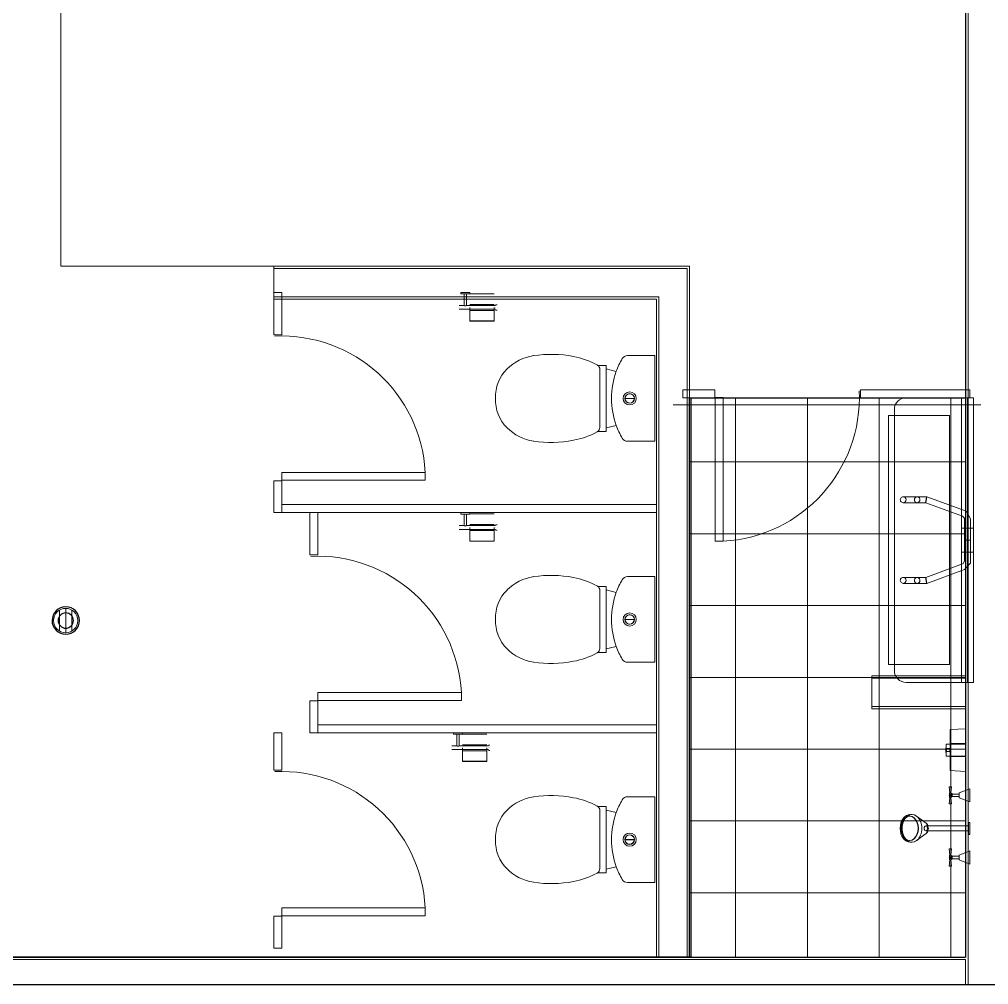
# Model space of a CAD drawing. Header units: millimetres. Extents: x -637480 to 299894, y -125373 to 39000.
# Drawn here: x 265106 to 269158, y 0 to 4034 of the extents above; entities that cross this region are included whole.
import ezdxf

# ---------------------------------------------------------------- set-up
doc = ezdxf.new("R2010")
doc.units = ezdxf.units.MM
doc.linetypes.add('Xref building Toll$0$Grid Line', pattern=[22.225, 12.7, -3.175, 3.175, -3.175])
for name, color, linetype, lineweight in [('AM_BOR', 4, 'Continuous', 25), ('Xref building Toll$0$A-AREA', 32, 'Continuous', 18), ('Xref building Toll$0$A-FLOR', 192, 'Continuous', 25), ('Xref building Toll$0$A-FLOR-PATT', 8, 'Continuous', 18), ('Xref building Toll$0$A-GENM', 13, 'Continuous', 9), ('Xref building Toll$0$A-WALL', 113, 'Continuous', 9), ('Xref building Toll$0$P-SANR-FIXT', 6, 'Continuous', 9), ('Xref building Toll$0$Q-SPCQ', 91, 'Continuous', 9), ('Xref building Toll$0$Q-SPCQ-HDLN', 91, 'Continuous', 9)]:
    doc.layers.add(name, color=color, linetype=linetype, lineweight=lineweight)
doc.layers.add('Xref building Toll$0$S-GRID', color=8, linetype='Continuous')

# ---------------------------------------------------------------- blocks, each defined once
blk = doc.blocks.new('Xref building Toll$0$Toll Grids')
at = {"layer": 'Xref building Toll$0$S-GRID', "linetype": 'Xref building Toll$0$Grid Line'}
blk.add_line((-9195.8, 0), (280997.7, 0), dxfattribs=at)
blk = doc.blocks.new('Xref building Toll$0$TPT - Toilet Partition 02 - Standard-932671-MASTER GROUND FLOOR')
at = {"layer": 'Xref building Toll$0$A-GENM'}
for p, q in [((66.5, -236), (-66.5, -236)), ((-66.5, -236), (-66.5, -269)), ((-66.5, -236), (-66.5, -236)), ((66.5, -269), (66.5, -236)), ((66.5, -236), (66.5, -236)), ((853.5, -236), (676.5, -236)), ((676.5, -236), (676.5, -269)), ((676.5, -236), (676.5, -236)), ((853.5, -269), (853.5, -236)), ((853.5, -236), (853.5, -236)), ((-33.5, -269), (-66.5, -269)), ((-66.5, -269), (-66.5, -1835.9)), ((-66.5, -269), (-66.5, -269)), ((-66.5, -269), (66.5, -269)), ((-66.5, -269), (-66.5, -269)), ((-33.5, -1835.9), (-33.5, -269)), ((-33.5, -269), (-33.5, -269)), ((66.5, -269), (66.5, -269)), ((676.5, -269), (853.5, -269)), ((676.5, -269), (676.5, -269)), ((853.5, -269), (853.5, -269)), ((-66.5, -1835.9), (-33.5, -1835.9)), ((-66.5, -1835.9), (-66.5, -1835.9)), ((-33.5, -1835.9), (-33.5, -1835.9))]:
    blk.add_line(p, q, dxfattribs=at)
blk = doc.blocks.new('Xref building Toll$0$Doors - Doors-744022-MASTER GROUND FLOOR')
at = {"layer": 'Xref building Toll$0$Q-SPCQ'}
for p, q in [((1.9, 1468.9), (34.9, 1468.9)), ((1.9, 868.8), (1.9, 1468.9)), ((34.9, 1468.9), (34.9, 868.8)), ((34.9, 868.8), (1.9, 868.8))]:
    blk.add_line(p, q, dxfattribs=at)
at = {"layer": 'Xref building Toll$0$Q-SPCQ-HDLN'}
blk.add_arc((2.4, 1470.4), 602.4, 273.096, 2.588, dxfattribs=at)
blk = doc.blocks.new('Xref building Toll$0$TPT - Toilet Partition 02 - Standard-2166015-MASTER GROUND FLOOR')
at = {"layer": 'Xref building Toll$0$A-GENM'}
for p, q in [((66.5, -236), (-66.5, -236)), ((-66.5, -236), (-66.5, -269)), ((-66.5, -236), (-66.5, -236)), ((66.5, -269), (66.5, -236)), ((66.5, -236), (66.5, -236)), ((853.8, -236), (676.5, -236)), ((676.5, -236), (676.5, -269)), ((676.5, -236), (676.5, -236)), ((853.8, -269), (853.8, -236)), ((853.8, -236), (853.8, -236)), ((-33.5, -269), (-66.5, -269)), ((-66.5, -269), (-66.5, -1685)), ((-66.5, -269), (-66.5, -269)), ((-66.5, -269), (66.5, -269)), ((-66.5, -269), (-66.5, -269)), ((-33.5, -1685), (-33.5, -269)), ((-33.5, -269), (-33.5, -269)), ((66.5, -269), (66.5, -269)), ((676.5, -269), (853.8, -269)), ((676.5, -269), (676.5, -269)), ((853.8, -269), (853.8, -269)), ((-66.5, -1685), (-33.5, -1685)), ((-66.5, -1685), (-66.5, -1685)), ((-33.5, -1685), (-33.5, -1685))]:
    blk.add_line(p, q, dxfattribs=at)
blk = doc.blocks.new('Xref building Toll$0$TOI_Suite - Standard-704793-MASTER GROUND FLOOR')
at = {"layer": 'Xref building Toll$0$P-SANR-FIXT'}
for p, q in [((176.8, 0), (-177.5, 0)), ((-179.5, -2), (-179.5, -113.9)), ((178.8, -113.9), (178.8, -2.4)), ((-0.7, -85.8), (-0.7, -105)), ((-0.7, -105), (-0.7, -124.5)), ((0, -105), (0, -85.6)), ((0, -124.1), (0, -105)), ((-113.6, -161.2), (-123.9, -203.2)), ((123.1, -203.2), (112.9, -161.2)), ((-123.9, -203.2), (-138.5, -203.2)), ((-138.5, -203.2), (-138.5, -237.9)), ((-123.9, -203.2), (123.1, -203.2)), ((121.5, -230.1), (-122.7, -230.1)), ((138.3, -203.2), (123.1, -203.2)), ((138.3, -239.2), (138.3, -203.2))]:
    blk.add_line(p, q, dxfattribs=at)
for radius in [27.5, 20]:
    blk.add_circle((-0.4, -105), radius, dxfattribs=at)
for centre, radius, start, end in [((-177.5, -2), 1.98, 89.7414, 180.6225), ((176.8, -2), 1.98, 346.8035, 90.2586), ((-153.5, -113.9), 26, 180, 239.7391), ((-0.4, -105), 19.5, 88.909, 268.8454), ((-0.4, -105), 19.5, 268.8454, 360), ((-0.4, -105), 19.5, 360, 88.909), ((152.8, -113.9), 26, 300.2458, 360), ((-0.4, 148.7), 330, 239.7391, 249.9237), ((-0.4, 148.7), 330, 249.9237, 270.0007), ((-0.4, 148.7), 330, 270.0007, 290.0757), ((-0.4, 148.7), 330, 290.0757, 300.2458), ((165, -405.6), 347, 151.8304, 169.1287), ((-102.6, -262.3), 43.4, 145.7143, 151.8304), ((-122.7, -250.1), 20, 90, 142.1539), ((121.5, -250.1), 20, 33.0608, 90), ((23.6, -304), 131.8, 28.1696, 29.4515), ((-166.1, -405.6), 347, 10.8713, 28.1696), ((309.4, -433.3), 494, 169.1287, 188.5283), ((-310.5, -433.3), 494, 351.4717, 10.8713), ((19.2, -476.8), 200.6, 188.5283, 224.6841), ((-20.4, -476.8), 200.6, 315.3159, 351.4717), ((-7.8, -503.6), 162.6, 224.6841, 272.5413), ((6.6, -503.6), 162.6, 267.4587, 315.3159)]:
    blk.add_arc(centre, radius, start, end, dxfattribs=at)
blk = doc.blocks.new('Xref building Toll$0$TPT - Toilet Partition 02 - Standard-932670-MASTER GROUND FLOOR')
at = {"layer": 'Xref building Toll$0$A-GENM'}
for p, q in [((66.5, -236), (-66.5, -236)), ((-66.5, -236), (-66.5, -269)), ((-66.5, -236), (-66.5, -236)), ((66.5, -269), (66.5, -236)), ((66.5, -236), (66.5, -236)), ((833.1, -236), (676.5, -236)), ((676.5, -236), (676.5, -269)), ((676.5, -236), (676.5, -236)), ((833.1, -269), (833.1, -236)), ((833.1, -236), (833.1, -236)), ((-66.5, -269), (66.5, -269)), ((-66.5, -269), (-66.5, -269)), ((66.5, -269), (66.5, -269)), ((676.5, -269), (833.1, -269)), ((676.5, -269), (676.5, -269)), ((833.1, -269), (833.1, -269))]:
    blk.add_line(p, q, dxfattribs=at)
blk = doc.blocks.new('Xref building Toll$0$TPT - Toilet Partition 02 - Standard-932682-MASTER GROUND FLOOR')
at = {"layer": 'Xref building Toll$0$A-GENM'}
for p, q in [((66.5, -236), (-66.5, -236)), ((-66.5, -236), (-66.5, -269)), ((-66.5, -236), (-66.5, -236)), ((66.5, -269), (66.5, -236)), ((66.5, -236), (66.5, -236)), ((1133.5, -236), (676.5, -236)), ((676.5, -236), (676.5, -269)), ((676.5, -236), (676.5, -236)), ((1133.5, -269), (1133.5, -236)), ((1133.5, -236), (1133.5, -236)), ((-66.5, -269), (66.5, -269)), ((-66.5, -269), (-66.5, -269)), ((66.5, -269), (66.5, -269)), ((676.5, -269), (1133.5, -269)), ((676.5, -269), (676.5, -269)), ((1133.5, -269), (1133.5, -269))]:
    blk.add_line(p, q, dxfattribs=at)
blk = doc.blocks.new('Xref building Toll$0$Toilet_paper_holder_15507 - Toilet_paper_holder_15507-704795-MASTER GROUND FLOOR')
at = {"layer": 'Xref building Toll$0$A-GENM'}
for p, q in [((274951, 142905.5), (274951, 142899.1)), ((274989.1, 142905.5), (274951, 142905.5)), ((274951, 142905.5), (274989.1, 142905.5)), ((274989.1, 142899.1), (274989.1, 142905.5)), ((274989.1, 142899.1), (274951, 142899.1)), ((274951, 142899.1), (274989.1, 142899.1)), ((274965.3, 142899.1), (274965.3, 142850.7)), ((274974.8, 142899.1), (274965.3, 142899.1)), ((274965.3, 142899.1), (274974.8, 142899.1)), ((274974.8, 142850.7), (274974.8, 142899.1)), ((275090.7, 142899.9), (274989.1, 142899.9)), ((274965.3, 142850.7), (274944.6, 142850.7)), ((274944.6, 142842.8), (274944.6, 142842.8)), ((274944.6, 142842.8), (274944.6, 142842.8)), ((274944.6, 142834.8), (275097, 142834.8)), ((275097, 142850.7), (274974.8, 142850.7)), ((275090.7, 142855.5), (274989.1, 142855.5)), ((274989.1, 142786.4), (274989.1, 142842.8)), ((274989.1, 142842.8), (274989.1, 142842.8)), ((274989.1, 142842.8), (274989.1, 142785.6)), ((274989.1, 142842.8), (274989.1, 142842.8)), ((274989.1, 142842.8), (274989.1, 142842.8)), ((274989.1, 142830.1), (275090.7, 142830.1)), ((275090.7, 142785.6), (275090.7, 142842.8)), ((275090.7, 142842.8), (275090.7, 142842.8)), ((275090.7, 142842.8), (275090.7, 142786.4)), ((275090.7, 142842.8), (275090.7, 142842.8)), ((275090.7, 142842.8), (275090.7, 142842.8)), ((275103.4, 142853.9), (275097, 142853.9)), ((275097, 142842.8), (275097, 142842.8)), ((275097, 142842.8), (275097, 142842.8)), ((275097, 142842.8), (275097, 142842.8)), ((275097, 142842.8), (275097, 142842.8)), ((275097, 142831.7), (275103.4, 142831.7)), ((275103.4, 142842.8), (275103.4, 142842.8)), ((275103.4, 142842.8), (275103.4, 142842.8)), ((274989.1, 142785.6), (274989.1, 142786.4)), ((274989.1, 142786.4), (274989.1, 142786.4)), ((275090.7, 142786.4), (274989.1, 142786.4)), ((275090.7, 142786.4), (274989.1, 142786.4)), ((274989.1, 142785.6), (274989.1, 142785.6)), ((274989.1, 142785.6), (275090.7, 142785.6)), ((275090.7, 142786.4), (275090.7, 142786.4)), ((275090.7, 142786.4), (275090.7, 142785.6)), ((275090.7, 142785.6), (275090.7, 142785.6))]:
    blk.add_line(p, q, dxfattribs=at)
for points in [[(274965.3, 142850.7), (274965.3, 142850.7), (274965.3, 142850.7), (274965.4, 142850.6), (274965.6, 142850.6), (274965.7, 142850.5), (274965.9, 142850.4), (274966.1, 142850.2), (274966.3, 142850.2), (274966.4, 142850.1), (274966.5, 142850), (274966.7, 142850), (274967, 142849.8), (274967.2, 142849.7), (274967.5, 142849.6), (274967.6, 142849.6), (274967.8, 142849.5), (274968.1, 142849.4), (274968.4, 142849.3), (274968.8, 142849.3), (274969.2, 142849.2), (274969.6, 142849.2), (274970, 142849.1), (274970.5, 142849.2), (274970.9, 142849.2), (274971.3, 142849.3), (274971.7, 142849.3), (274972, 142849.4), (274972.3, 142849.5), (274972.4, 142849.6), (274972.6, 142849.6), (274972.8, 142849.7), (274973.1, 142849.8), (274973.3, 142850), (274973.5, 142850), (274973.7, 142850.1), (274973.8, 142850.2), (274974, 142850.2), (274974.1, 142850.4), (274974.3, 142850.5), (274974.5, 142850.6), (274974.6, 142850.6), (274974.8, 142850.7), (274974.8, 142850.7), (274974.8, 142850.7)], [(274974.8, 142850.7), (274974.8, 142850.7), (274974.8, 142850.7), (274974.6, 142850.6), (274974.5, 142850.6), (274974.3, 142850.5), (274974.1, 142850.4), (274974, 142850.2), (274973.8, 142850.2), (274973.7, 142850.1), (274973.5, 142850), (274973.3, 142850), (274973.1, 142849.8), (274972.8, 142849.7), (274972.6, 142849.6), (274972.4, 142849.6), (274972.3, 142849.5), (274972, 142849.4), (274971.7, 142849.3), (274971.3, 142849.3), (274970.9, 142849.2), (274970.5, 142849.2), (274970, 142849.1), (274969.6, 142849.2), (274969.2, 142849.2), (274968.8, 142849.3), (274968.4, 142849.3), (274968.1, 142849.4), (274967.8, 142849.5), (274967.6, 142849.6), (274967.5, 142849.6), (274967.2, 142849.7), (274967, 142849.8), (274966.7, 142850), (274966.5, 142850), (274966.4, 142850.1), (274966.3, 142850.2), (274966.1, 142850.2), (274965.9, 142850.4), (274965.7, 142850.5), (274965.6, 142850.6), (274965.4, 142850.6), (274965.3, 142850.7), (274965.3, 142850.7), (274965.3, 142850.7)]]:
    blk.add_open_spline(points, degree=3, knots=[0, 0, 0, 0, 0.055556, 0.083333, 0.111111, 0.138889, 0.166667, 0.194444, 0.208333, 0.222222, 0.236111, 0.25, 0.277778, 0.305556, 0.319444, 0.333333, 0.347222, 0.361111, 0.388889, 0.416667, 0.444444, 0.472222, 0.5, 0.527778, 0.555556, 0.583333, 0.611111, 0.638889, 0.652778, 0.666667, 0.680556, 0.694444, 0.722222, 0.75, 0.763889, 0.777778, 0.791667, 0.805556, 0.833333, 0.861111, 0.888889, 0.916667, 0.944444, 1, 1, 1, 1], dxfattribs=at)
blk = doc.blocks.new('Xref building Toll$0$Shower _3_ - Shower _3_-867422-MASTER GROUND FLOOR')
at = {"layer": 'Xref building Toll$0$P-SANR-FIXT'}
for p, q in [((-58, 249.3), (-58, 242.2)), ((-58, 249.3), (-58, 242.2)), ((-50.6, 252.8), (-50.6, 251.4)), ((50.6, 251.4), (50.6, 252.8)), ((58, 242.2), (58, 249.3)), ((58, 242.2), (58, 249.3)), ((-51.3, 223.1), (-21.3, 182.7)), ((-51.3, 223.1), (-21.3, 182.7)), ((21.3, 182.7), (51.3, 223.1)), ((21.3, 182.7), (51.3, 223.1)), ((-10, 6.5), (-10, 184.6)), ((-10, 184.5), (-10, 152.7)), ((10, 184.6), (10, 6.5)), ((10, 152.7), (10, 184.5)), ((-25, 6.5), (-25, 0)), ((-25, 6.5), (25, 6.5)), ((25, 6.5), (-25, 6.5)), ((-25, 6.5), (-25, 0)), ((25, 6.5), (-25, 6.5)), ((-25, 0), (25, 0)), ((25, 0), (-25, 0)), ((-25, 0), (25, 0)), ((-10, 25.4), (-10, 6.5)), ((0, 6.5), (0, 6.5)), ((0, 6.5), (0, 6.5)), ((10, 6.5), (10, 25.4)), ((25, 0), (25, 6.5)), ((25, 6.5), (25, 0))]:
    blk.add_line(p, q, dxfattribs=at)
at = {"layer": 'Xref building Toll$0$P-SANR-FIXT', "flags": 128}
for points in [[(0, 291.8), (-48.3, 272.9), (-58, 249.3)], [(58, 249.3), (30.7, 285.4), (0, 291.8)], [(-21.3, 182.7), (-1.8, 172.8), (0, 172.8)], [(0, 172.8), (19.9, 181.1), (21.3, 182.7)], [(-10, 152.7), (-10, 49.6), (-10, 25.4)], [(10, 25.4), (10, 134.5), (10, 152.7)]]:
    blk.add_lwpolyline(points, dxfattribs=at)
at = {"layer": 'Xref building Toll$0$P-SANR-FIXT'}
for centre, start, end in [((-2.3, 196.8), 216.7034, 251.0623), ((2.3, 196.8), 288.9377, 323.2966)]:
    blk.add_arc(centre, 23.6, start, end, dxfattribs=at)
for centre, major_axis, ratio, start_param, end_param in [((0, 249.3), (-58, 0), 0.732341, 3.141593, 6.283185), ((0, 252.8), (-50.6, 0), 0.707107, 4.712389, 7.853982), ((0, 251.4), (-50.6, 0), 0.707107, 4.712389, 7.853982), ((0, 252.8), (-50.6, 0), 0.707107, 1.570796, 4.712389), ((0, 251.4), (-50.6, 0), 0.707107, 1.570796, 4.712389), ((0, 242.2), (-58, 0), 0.707107, 4.712389, 6.768298), ((0, 242.2), (-58, 0), 0.707107, 4.712389, 7.853982), ((0, 242.2), (-58, 0), 0.707107, 1.570796, 4.712389), ((0, 242.2), (58, 0), 0.707107, 5.798073, 7.853982), ((0, 184.6), (-10, 0), 0.7, 3.141593, 6.283185), ((0, 184.5), (10, 0), 0.707107, 1.570796, 4.712389), ((0, 184.5), (10, 0), 0.707107, 4.712389, 7.853982)]:
    blk.add_ellipse(centre, major_axis=major_axis, ratio=ratio, start_param=start_param, end_param=end_param, dxfattribs=at)
blk = doc.blocks.new('Xref building Toll$0$cross_handle_wall_mounted_taps_3394 - cross_handle_wall_mounted_taps_3394-867424-MASTER GROUND FLOOR')
at = {"layer": 'Xref building Toll$0$P-SANR-FIXT'}
for p, q in [((-270, 84), (-296, 86.3)), ((-296, 86.3), (-296, 77.7)), ((-270, 84), (-296, 86.3)), ((-296, 77.7), (-296, 86.3)), ((-296, 86.3), (-296, 77.7)), ((-250, 86), (-270, 86)), ((-270, 86), (-270, 78)), ((-270, 86), (-270, 78)), ((-250, 86), (-270, 86)), ((-270, 86), (-250, 86)), ((-270, 84), (-270, 80)), ((-270, 80), (-270, 84)), ((-250, 84), (-224, 86.3)), ((-224, 86.3), (-250, 84)), ((-250, 86), (-250, 78)), ((-250, 78), (-250, 86)), ((-250, 84), (-250, 80)), ((-250, 80), (-250, 84)), ((-224, 86.3), (-224, 77.7)), ((-224, 77.7), (-224, 86.3)), ((-224, 86.3), (-224, 77.7)), ((-10, 84), (-36, 86.3)), ((-36, 86.3), (-36, 77.7)), ((-10, 84), (-36, 86.3)), ((-36, 77.7), (-36, 86.3)), ((-36, 86.3), (-36, 77.7)), ((10, 86), (-10, 86)), ((-10, 86), (-10, 78)), ((-10, 86), (-10, 78)), ((10, 86), (-10, 86)), ((-10, 86), (10, 86)), ((-10, 84), (-10, 80)), ((-10, 80), (-10, 84)), ((10, 84), (36, 86.3)), ((36, 86.3), (10, 84)), ((10, 86), (10, 78)), ((10, 78), (10, 86)), ((10, 84), (10, 80)), ((10, 80), (10, 84)), ((36, 86.3), (36, 77.7)), ((36, 77.7), (36, 86.3)), ((36, 86.3), (36, 77.7)), ((-270, 80), (-296, 77.7)), ((-296, 77.7), (-270, 80)), ((-270, 45), (-287.5, 0)), ((-270, 45), (-287.5, 0)), ((-250, 78), (-270, 78)), ((-250, 78), (-270, 78)), ((-270, 78), (-250, 78)), ((-250, 45), (-270, 45)), ((-267, 78), (-267, 75)), ((-253, 78), (-267, 78)), ((-267, 78), (-253, 78)), ((-253, 75), (-267, 75)), ((-253, 75), (-267, 75)), ((-267, 75), (-253, 75)), ((-265, 75), (-265, 45)), ((-265, 75), (-265, 45)), ((-255, 75), (-265, 75)), ((-265, 75), (-255, 75)), ((-255, 45), (-265, 45)), ((-265, 45), (-255, 45)), ((-260, 45), (-260, 45)), ((-260, 45), (-260, 45)), ((-255, 75), (-255, 45)), ((-255, 45), (-255, 75)), ((-253, 75), (-253, 78)), ((-224, 77.7), (-250, 80)), ((-250, 80), (-224, 77.7)), ((-250, 45), (-232.5, 0)), ((-232.5, 0), (-250, 45)), ((-10, 80), (-36, 77.7)), ((-36, 77.7), (-10, 80)), ((-10, 45), (-27.5, 0)), ((-10, 45), (-27.5, 0)), ((10, 78), (-10, 78)), ((10, 78), (-10, 78)), ((-10, 78), (10, 78)), ((10, 45), (-10, 45)), ((-7, 78), (-7, 75)), ((7, 78), (-7, 78)), ((-7, 78), (7, 78)), ((7, 75), (-7, 75)), ((7, 75), (-7, 75)), ((-7, 75), (7, 75)), ((-5, 75), (-5, 45)), ((-5, 75), (-5, 45)), ((5, 75), (-5, 75)), ((-5, 75), (5, 75)), ((5, 45), (-5, 45)), ((-5, 45), (5, 45)), ((0, 45), (0, 45)), ((0, 45), (0, 45)), ((5, 75), (5, 45)), ((5, 45), (5, 75)), ((7, 75), (7, 78)), ((36, 77.7), (10, 80)), ((10, 80), (36, 77.7)), ((10, 45), (27.5, 0)), ((27.5, 0), (10, 45)), ((-232.5, 0), (-287.5, 0)), ((-260, 0), (-260, 0)), ((-260, 0), (-260, 0)), ((27.5, 0), (-27.5, 0)), ((0, 0), (0, 0)), ((0, 0), (0, 0))]:
    blk.add_line(p, q, dxfattribs=at)
for centre, radius in [((-260, 82), 4.27), ((-260, 82), 2), ((0, 82), 4.27), ((0, 82), 2)]:
    blk.add_circle(centre, radius, dxfattribs=at)
for centre, radius, start, end in [((-260, 82), 4.27, 90, 270), ((-260, 82), 4.27, 90, 270), ((-260, 82), 2, 90, 270), ((-260, 82), 2, 90, 270), ((-260, 82), 4.27, 270, 90), ((-260, 82), 4.27, 270, 90), ((-260, 82), 2, 270, 90), ((-260, 82), 2, 270, 90), ((0, 82), 4.27, 90, 270), ((0, 82), 4.27, 90, 270), ((0, 82), 2, 90, 270), ((0, 82), 2, 90, 270), ((0, 82), 4.27, 270, 90), ((0, 82), 4.27, 270, 90), ((0, 82), 2, 270, 90), ((0, 82), 2, 270, 90)]:
    blk.add_arc(centre, radius, start, end, dxfattribs=at)
blk = doc.blocks.new('Xref building Toll$0$Surface_Mounted_Soap_Dispenser_14148 - Surface_Mounted_Soap_Dispenser_14148-2126243-MASTER GROUND FLOOR')
at = {"layer": 'Xref building Toll$0$A-GENM'}
for p, q in [((-85.725, 129.0875), (-88.9, 64)), ((-79.375, 129.0875), (-85.725, 129.0875)), ((-85.725, 129.0875), (-85.725, 129.0875)), ((-85.725, 129.0875), (-79.375, 129.0875)), ((-79.375, 129.0875), (79.375, 129.0875)), ((79.375, 129.0875), (-79.375, 129.0875)), ((-26.9875, 129.0875), (-26.9875, 64)), ((-22.225, 129.0875), (-26.9875, 129.0875)), ((-26.9875, 129.0875), (-26.9875, 129.0875)), ((-26.9875, 129.0875), (-22.225, 129.0875)), ((-25.4, 144.9625), (-25.4, 64)), ((-22.225, 144.9625), (-25.4, 144.9625)), ((-25.4, 144.9625), (-25.4, 144.9625)), ((-25.4, 144.9625), (-22.225, 144.9625)), ((-25.4, 129.0875), (-25.4, 64)), ((-22.225, 129.0875), (-25.4, 129.0875)), ((-25.4, 129.0875), (-25.4, 129.0875)), ((-25.4, 129.0875), (-22.225, 129.0875)), ((22.225, 144.9625), (-22.225, 144.9625)), ((-22.225, 144.9625), (22.225, 144.9625)), ((22.225, 129.0875), (-22.225, 129.0875)), ((-22.225, 129.0875), (22.225, 129.0875)), ((22.225, 129.0875), (-22.225, 129.0875)), ((-22.225, 129.0875), (22.225, 129.0875)), ((-9.525, 146.55), (-9.525, 144.9625)), ((-9.525, 146.55), (9.525, 146.55)), ((9.525, 146.55), (-9.525, 146.55)), ((-9.525, 144.9625), (9.525, 144.9625)), ((9.525, 144.9625), (-9.525, 144.9625)), ((-6.35, 143.375), (6.35, 143.375)), ((6.35, 143.375), (-6.35, 143.375)), ((-6.35, 143.375), (-6.35, 143.375)), ((-6.35, 130.675), (-6.35, 143.375)), ((-6.35, 143.375), (-6.35, 130.675)), ((-6.35, 130.675), (-6.35, 130.675)), ((-6.35, 130.675), (6.35, 130.675)), ((6.35, 130.675), (-6.35, 130.675)), ((6.35, 143.375), (6.35, 143.375)), ((6.35, 143.375), (6.35, 130.675)), ((6.35, 143.375), (6.35, 130.675)), ((6.35, 130.675), (6.35, 130.675)), ((9.525, 144.9625), (9.525, 146.55)), ((25.4, 144.9625), (22.225, 144.9625)), ((22.225, 144.9625), (25.4, 144.9625)), ((25.4, 129.0875), (22.225, 129.0875)), ((22.225, 129.0875), (25.4, 129.0875)), ((26.9875, 129.0875), (22.225, 129.0875)), ((22.225, 129.0875), (26.9875, 129.0875)), ((25.4, 64), (25.4, 144.9625)), ((25.4, 144.9625), (25.4, 144.9625)), ((25.4, 64), (25.4, 129.0875)), ((25.4, 129.0875), (25.4, 129.0875)), ((26.9875, 64), (26.9875, 129.0875)), ((26.9875, 129.0875), (26.9875, 129.0875)), ((79.375, 129.0875), (85.725, 129.0875)), ((85.725, 129.0875), (79.375, 129.0875)), ((88.9, 64), (85.725, 129.0875)), ((85.725, 129.0875), (85.725, 129.0875)), ((-88.9, 64), (-79.375, 64)), ((-88.9, 64), (-88.9, 64)), ((-79.375, 64), (-88.9, 64)), ((79.375, 64), (-79.375, 64)), ((-79.375, 64), (79.375, 64)), ((-22.225, 64), (-26.9875, 64)), ((-26.9875, 64), (-26.9875, 64)), ((-26.9875, 64), (-22.225, 64)), ((-22.225, 64), (-25.4, 64)), ((-25.4, 64), (-25.4, 64)), ((-25.4, 64), (-22.225, 64)), ((-22.225, 64), (-25.4, 64)), ((-25.4, 64), (-25.4, 64)), ((-25.4, 64), (-22.225, 64)), ((22.225, 64), (-22.225, 64)), ((-22.225, 64), (22.225, 64)), ((22.225, 64), (-22.225, 64)), ((-22.225, 64), (22.225, 64)), ((22.225, 64), (-22.225, 64)), ((-22.225, 64), (22.225, 64)), ((25.4, 64), (22.225, 64)), ((22.225, 64), (25.4, 64)), ((25.4, 64), (22.225, 64)), ((22.225, 64), (25.4, 64)), ((26.9875, 64), (22.225, 64)), ((22.225, 64), (26.9875, 64)), ((25.4, 64), (25.4, 64)), ((25.4, 64), (25.4, 64)), ((26.9875, 64), (26.9875, 64)), ((88.9, 64), (79.375, 64)), ((79.375, 64), (88.9, 64)), ((88.9, 64), (88.9, 64))]:
    blk.add_line(p, q, dxfattribs=at)
blk = doc.blocks.new('Xref building Toll$0$SST_Folding Seat 02 _00000002_ - SST_Folding Seat 02 _00000002_-1139198-MASTER GROUND FLOOR')
at = {"layer": 'Xref building Toll$0$A-GENM'}
for p, q in [((545, 331), (-545, 331)), ((-545, 331), (545, 331)), ((520, 356), (-520, 356)), ((-520, 356), (-520, 100)), ((-520, 100), (-520, 356)), ((-520, 356), (520, 356)), ((-520, 356), (-520, 356)), ((520, 100), (520, 356)), ((520, 356), (520, 100)), ((520, 356), (520, 356)), ((-181.1, 294.3), (-181.1, 235.5)), ((-156.1, 235.5), (-156.1, 294.3)), ((156.1, 294.3), (156.1, 235.5)), ((181.1, 235.5), (181.1, 294.3)), ((-595, 281), (-595, 25)), ((-595, 25), (-595, 281)), ((595, 25), (595, 281)), ((595, 281), (595, 25)), ((-156.1, 235.5), (-156.1, 200.1)), ((156.1, 200.1), (156.1, 235.5)), ((-181.1, 195.7), (-123.4, 37.2)), ((-99.9, 45.7), (-156.1, 200.1)), ((156.1, 200.1), (99.9, 45.7)), ((123.4, 37.2), (181.1, 195.7)), ((-520, 100), (520, 100)), ((520, 100), (-520, 100)), ((-520, 100), (-520, 100)), ((520, 100), (520, 100)), ((595, 50), (-595, 50)), ((-595, 0), (-595, 50)), ((-595, 50), (-595, 0)), ((-595, 50), (-595, 50)), ((-595, 50), (-595, 0)), ((-595, 0), (-595, 50)), ((595, 50), (-595, 50)), ((-595, 50), (595, 50)), ((50, 50), (-50, 50)), ((-50, 50), (-50, 50)), ((-50, 50), (50, 50)), ((-50, 50), (-50, 0)), ((-50, 50), (-50, 0)), ((50, 50), (50, 50)), ((50, 0), (50, 50)), ((50, 50), (50, 0)), ((595, 0), (595, 50)), ((595, 50), (595, 0)), ((595, 50), (595, 0)), ((595, 0), (595, 50)), ((595, 50), (595, 50)), ((-595, 25), (595, 25)), ((595, 25), (-595, 25)), ((-595, 25), (-595, 25)), ((-595, 0), (-595, 0)), ((-595, 0), (595, 0)), ((-595, 0), (595, 0)), ((0, 37.5), (-88.2, 37.5)), ((-88.2, 12.5), (0, 12.5)), ((50, 0), (-50, 0)), ((-50, 0), (-50, 0)), ((-50, 0), (50, 0)), ((0, 37.5), (0, 12.5)), ((0, 12.5), (0, 37.5)), ((88.2, 37.5), (0, 37.5)), ((0, 37.5), (0, 12.5)), ((0, 12.5), (0, 37.5)), ((0, 12.5), (88.2, 12.5)), ((50, 0), (50, 0)), ((595, 25), (595, 25)), ((595, 0), (595, 0)), ((-595, 0), (595, 0))]:
    blk.add_line(p, q, dxfattribs=at)
at = {"layer": 'Xref building Toll$0$A-GENM', "flags": 128}
for points in [[(-181.1, 195.7), (-181.1, 234.1), (-181.1, 235.5)], [(181.1, 235.5), (181.1, 198.5), (181.1, 195.7)], [(-156.1, 200.1), (-156.6, 200.2), (-157.9, 200), (-159.9, 199.7), (-162.5, 199.3), (-165.5, 198.9), (-168.8, 198.3), (-172, 197.7), (-175, 197.1), (-177.6, 196.6), (-179.5, 196.2), (-180.8, 195.9), (-181.1, 195.7)], [(-181.1, 195.7), (-180.7, 195.7), (-179.4, 195.8), (-177.4, 196.1), (-174.8, 196.5), (-171.8, 197), (-168.5, 197.6), (-165.3, 198.1), (-162.3, 198.7), (-159.7, 199.2), (-157.8, 199.7), (-156.5, 200), (-156.1, 200.1)], [(181.1, 195.7), (180.8, 195.9), (179.5, 196.2), (177.6, 196.6), (175, 197.1), (172, 197.7), (168.8, 198.3), (165.5, 198.9), (162.5, 199.3), (159.9, 199.7), (157.9, 200), (156.6, 200.2), (156.1, 200.1)], [(156.1, 200.1), (156.5, 200), (157.8, 199.7), (159.7, 199.2), (162.3, 198.7), (165.3, 198.1), (168.5, 197.6), (171.8, 197), (174.8, 196.5), (177.4, 196.1), (179.4, 195.8), (180.7, 195.7), (181.1, 195.7)], [(-88.2, 37.5), (-98.7, 43.2), (-99.9, 45.7)], [(99.9, 45.7), (90.9, 37.8), (88.2, 37.5)], [(-123.4, 37.2), (-96.4, 13.4), (-88.2, 12.5)], [(88.2, 12.5), (119.8, 29.7), (123.4, 37.2)]]:
    blk.add_lwpolyline(points, dxfattribs=at)
at = {"layer": 'Xref building Toll$0$A-GENM'}
for centre, start, end in [((-545, 281), 90, 180), ((-545, 281), 90, 180), ((545, 281), 360, 90), ((545, 281), 360, 90)]:
    blk.add_arc(centre, 50, start, end, dxfattribs=at)
for centre, start_param, end_param in [((-168.6, 294.3), 0.010696, 3.152289), ((-168.6, 294.3), 3.152289, 6.293881), ((168.6, 294.3), 6.272489, 9.414082), ((168.6, 294.3), 3.130897, 6.272489)]:
    blk.add_ellipse(centre, major_axis=(12.5, 0), ratio=0.955779, start_param=start_param, end_param=end_param, dxfattribs=at)
for points, knots in [([(-156.1, 235.6), (-156.2, 236.9), (-156.7, 239.6), (-159, 243.2), (-162.4, 245.8), (-166.6, 247.2), (-171, 247.1), (-175.9, 245.4), (-180.1, 241.4), (-181.2, 237.4), (-181.1, 235.3)], [0, 0, 0, 0, 0.111111, 0.222222, 0.333333, 0.444444, 0.555556, 0.666667, 0.833333, 1, 1, 1, 1]), ([(181.1, 235.3), (181.2, 236.7), (180.7, 239.4), (178.5, 243), (175.2, 245.6), (171, 247.1), (166.6, 247.2), (161.7, 245.5), (157.4, 241.6), (156.2, 237.6), (156.1, 235.6)], [0, 0, 0, 0, 0.111111, 0.222222, 0.333333, 0.444444, 0.555556, 0.666667, 0.833333, 1, 1, 1, 1]), ([(-156.1, 200.1), (-156.2, 200.2), (-156.8, 200.2), (-158.8, 199.9), (-160.7, 199.6), (-162.9, 199.3), (-165.5, 198.9), (-168.2, 198.4), (-170.7, 197.9), (-173, 197.5), (-175, 197.1), (-176.8, 196.8), (-178.3, 196.5), (-179.6, 196.2), (-180.5, 196), (-181, 195.8), (-181.1, 195.7), (-181.1, 195.7)], [-1, -1, -1, -1, -0.861111, -0.791667, -0.722222, -0.652778, -0.583333, -0.513889, -0.444444, -0.388889, -0.333333, -0.277778, -0.222222, -0.166667, -0.111111, -0.055556, 0, 0, 0, 0]), ([(-181.1, 195.7), (-181.1, 195.7), (-180.5, 195.7), (-178.5, 195.9), (-176.6, 196.2), (-174.3, 196.6), (-171.8, 197), (-169.1, 197.5), (-166.6, 197.9), (-164.3, 198.3), (-162.3, 198.7), (-160.5, 199.1), (-159, 199.4), (-157.7, 199.7), (-156.8, 199.9), (-156.3, 200), (-156.1, 200.1), (-156.1, 200.1)], [-1, -1, -1, -1, -0.861111, -0.791667, -0.722222, -0.652778, -0.583333, -0.513889, -0.444444, -0.388889, -0.333333, -0.277778, -0.222222, -0.166667, -0.111111, -0.055556, 0, 0, 0, 0]), ([(181.1, 195.7), (181.1, 195.8), (180.6, 196), (178.7, 196.4), (176.8, 196.8), (174.5, 197.2), (172.4, 197.6), (170.6, 198), (168.8, 198.3), (166.7, 198.6), (164.5, 199), (162.5, 199.4), (160.7, 199.6), (159.1, 199.9), (157.9, 200), (156.9, 200.1), (156.3, 200.2), (156.2, 200.2), (156.1, 200.1)], [-1, -1, -1, -1, -0.861111, -0.791667, -0.722222, -0.652778, -0.583333, -0.548611, -0.513889, -0.444444, -0.388889, -0.333333, -0.277778, -0.222222, -0.166667, -0.111111, -0.055556, 0, 0, 0, 0]), ([(156.1, 200.1), (156.1, 200.1), (156.7, 199.9), (158.6, 199.5), (160.5, 199.1), (162.7, 198.6), (164.9, 198.2), (166.6, 197.9), (168.4, 197.6), (170.5, 197.2), (172.8, 196.8), (174.8, 196.5), (176.6, 196.2), (178.2, 196), (179.4, 195.8), (180.4, 195.7), (181, 195.7), (181.1, 195.7), (181.1, 195.7)], [-1, -1, -1, -1, -0.861111, -0.791667, -0.722222, -0.652778, -0.583333, -0.548611, -0.513889, -0.444444, -0.388889, -0.333333, -0.277778, -0.222222, -0.166667, -0.111111, -0.055556, 0, 0, 0, 0])]:
    blk.add_open_spline(points, degree=3, knots=knots, dxfattribs=at)
for points in [[(-181.1, 235.3), (-181.1, 234), (-180.6, 231.3), (-178.3, 227.8), (-174.9, 225.2), (-170.7, 223.8), (-166.3, 223.9), (-162.1, 225.3), (-158.8, 228), (-156.6, 231.6), (-156.1, 234.2), (-156.1, 235.6)], [(156.1, 235.6), (156.1, 234.2), (156.6, 231.6), (158.8, 228), (162.1, 225.3), (166.3, 223.9), (170.7, 223.8), (174.9, 225.2), (178.3, 227.8), (180.6, 231.3), (181.1, 234), (181.1, 235.3)]]:
    blk.add_open_spline(points, degree=3, dxfattribs=at)
blk = doc.blocks.new('Xref building Toll$0$Floor_Drain_-_Small_3955 - 4_ Diameter-2174406-MASTER GROUND FLOOR')
at = {"layer": 'Xref building Toll$0$P-SANR-FIXT'}
for p, q in [((-25.4, 44), (-25.4, -44)), ((0, 50.8), (0, -50.8)), ((25.4, 44), (25.4, -44))]:
    blk.add_line(p, q, dxfattribs=at)
for start, end in [(360, 180), (180, 360)]:
    blk.add_arc((0, 0), 50.8, start, end, dxfattribs=at)
blk = doc.blocks.new('Xref building Toll')
at = {"layer": 'Xref building Toll$0$A-FLOR-PATT', "lineweight": 9}
h = blk.add_hatch(dxfattribs=at)
h.set_pattern_fill('FP_330', color=256, style=0, pattern_type=2)
h.set_pattern_definition([(270, (268400.02, 1284), (300, 2e-14), []), (0, (268400.02, 1284), (0, 300), [])])
h.paths.add_polyline_path([(269062, 2453), (269062, 115), (267908, 115), (267908, 2453)], flags=0)
at = {"layer": 'Xref building Toll$0$A-AREA'}
for p, q in [((265280, 4230), (265280, 3003)), ((265280, 3003), (266170, 3003)), ((267839, 2423), (269126, 2423))]:
    blk.add_line(p, q, dxfattribs=at)
at = {"layer": 'Xref building Toll$0$A-FLOR'}
for p, q in [((269062, 6982.5), (269062, 115)), ((267908, 115), (267908, 2453)), ((267908, 2453), (269062, 2453)), ((267913, 2453), (267913, 115)), ((267913, 115), (261380, 115)), ((261380, 115), (269062, 115)), ((119436, 0), (270000, 0))]:
    blk.add_line(p, q, dxfattribs=at)
for radius, start, end in [(57.1, 0, 180), (57.1, 0, 180), (31.8, 0, 180), (31.8, 0, 180), (57.2, 180, 0), (57.2, 180, 0), (31.8, 180, 0), (31.8, 180, 0)]:
    blk.add_arc((265300, 1521.5), radius, start, end, dxfattribs=at)
at = {"layer": 'Xref building Toll$0$A-WALL'}
for p, q in [((269072, 6982.5), (269072, 0)), ((266170, 2993), (267898, 2993)), ((267898, 115), (267898, 2993)), ((266170, 2875), (267780, 2875)), ((267780, 115), (267780, 2875)), ((269062, 1281), (268670, 1281)), ((269062, 1163), (268670, 1163)), ((261370, 105), (269062, 105)), ((269062, 0), (269062, 105))]:
    blk.add_line(p, q, dxfattribs=at)
at = {"layer": 'Xref building Toll$0$A-WALL', "lineweight": 18}
for p, q in [((267908, 3003), (266170, 3003)), ((266170, 3003), (266170, 2865)), ((267908, 2453), (267908, 3003)), ((266170, 2865), (267770, 2865)), ((267770, 2865), (267770, 115)), ((269062, 1291), (268670, 1291)), ((268670, 1291), (268670, 1153)), ((268670, 1153), (269062, 1153))]:
    blk.add_line(p, q, dxfattribs=at)
blk.add_blockref('Xref building Toll$0$Toll Grids', (0, 0))
at = {"layer": 'Xref building Toll$0$A-GENM'}
for name, p, rotation in [('Xref building Toll$0$TPT - Toilet Partition 02 - Standard-932671-MASTER GROUND FLOOR', (265934.1, 2039.5), 89.99999999999947), ('Xref building Toll$0$SST_Folding Seat 02 _00000002_ - SST_Folding Seat 02 _00000002_-1139198-MASTER GROUND FLOOR', (269095, 1858), 89.99999999999179), ('Xref building Toll$0$TPT - Toilet Partition 02 - Standard-2166015-MASTER GROUND FLOOR', (266085, 1119.2), 89.99999999999947), ('Xref building Toll$0$Surface_Mounted_Soap_Dispenser_14148 - Surface_Mounted_Soap_Dispenser_14148-2126243-MASTER GROUND FLOOR', (269126, 980.1), 90), ('Xref building Toll$0$TPT - Toilet Partition 02 - Standard-932670-MASTER GROUND FLOOR', (265934.1, 219.5), 89.99999999999947)]:
    blk.add_blockref(name, p, dxfattribs=dict(at, rotation=rotation))
for name, p in [('Xref building Toll$0$Toilet_paper_holder_15507 - Toilet_paper_holder_15507-704795-MASTER GROUND FLOOR', (-8000, -140012.5)), ('Xref building Toll$0$TPT - Toilet Partition 02 - Standard-932682-MASTER GROUND FLOOR', (267946.5, 2722)), ('Xref building Toll$0$Toilet_paper_holder_15507 - Toilet_paper_holder_15507-704795-MASTER GROUND FLOOR', (-8000, -140932.5)), ('Xref building Toll$0$Toilet_paper_holder_15507 - Toilet_paper_holder_15507-704795-MASTER GROUND FLOOR', (-8030, -141852.8))]:
    blk.add_blockref(name, p, dxfattribs=at)
at = {"layer": 'Xref building Toll$0$P-SANR-FIXT'}
for name, p, rotation in [('Xref building Toll$0$TOI_Suite - Standard-704793-MASTER GROUND FLOOR', (267762.7, 2449.5), 269.9999999999989), ('Xref building Toll$0$TOI_Suite - Standard-704793-MASTER GROUND FLOOR', (267762.7, 1525.8), 269.9999999999989), ('Xref building Toll$0$cross_handle_wall_mounted_taps_3394 - cross_handle_wall_mounted_taps_3394-867424-MASTER GROUND FLOOR', (269080, 791.2), 90.00000000000178), ('Xref building Toll$0$TOI_Suite - Standard-704793-MASTER GROUND FLOOR', (267762.7, 605.5), 269.9999999999989), ('Xref building Toll$0$Shower _3_ - Shower _3_-867422-MASTER GROUND FLOOR', (269080, 653), 89.99999999999972)]:
    blk.add_blockref(name, p, dxfattribs=dict(at, rotation=rotation))
blk.add_blockref('Xref building Toll$0$Floor_Drain_-_Small_3955 - 4_ Diameter-2174406-MASTER GROUND FLOOR', (265300, 1521.5), dxfattribs=at)
at = {"layer": 'Xref building Toll$0$Q-SPCQ', "rotation": 89.99999999999947}
for p in [(267671.8, 2106), (267822.7, 1185.7), (267671.8, 286)]:
    blk.add_blockref('Xref building Toll$0$Doors - Doors-744022-MASTER GROUND FLOOR', p, dxfattribs=at)
at = {"layer": 'Xref building Toll$0$Q-SPCQ'}
blk.add_blockref('Xref building Toll$0$Doors - Doors-744022-MASTER GROUND FLOOR', (268013, 984.2), dxfattribs=at)

msp = doc.modelspace()

# ---------------------------------------------------------------- block references
at = {"layer": 'AM_BOR'}
msp.add_blockref('Xref building Toll', (0, 0), dxfattribs=at)

doc.saveas('drawing.dxf')
